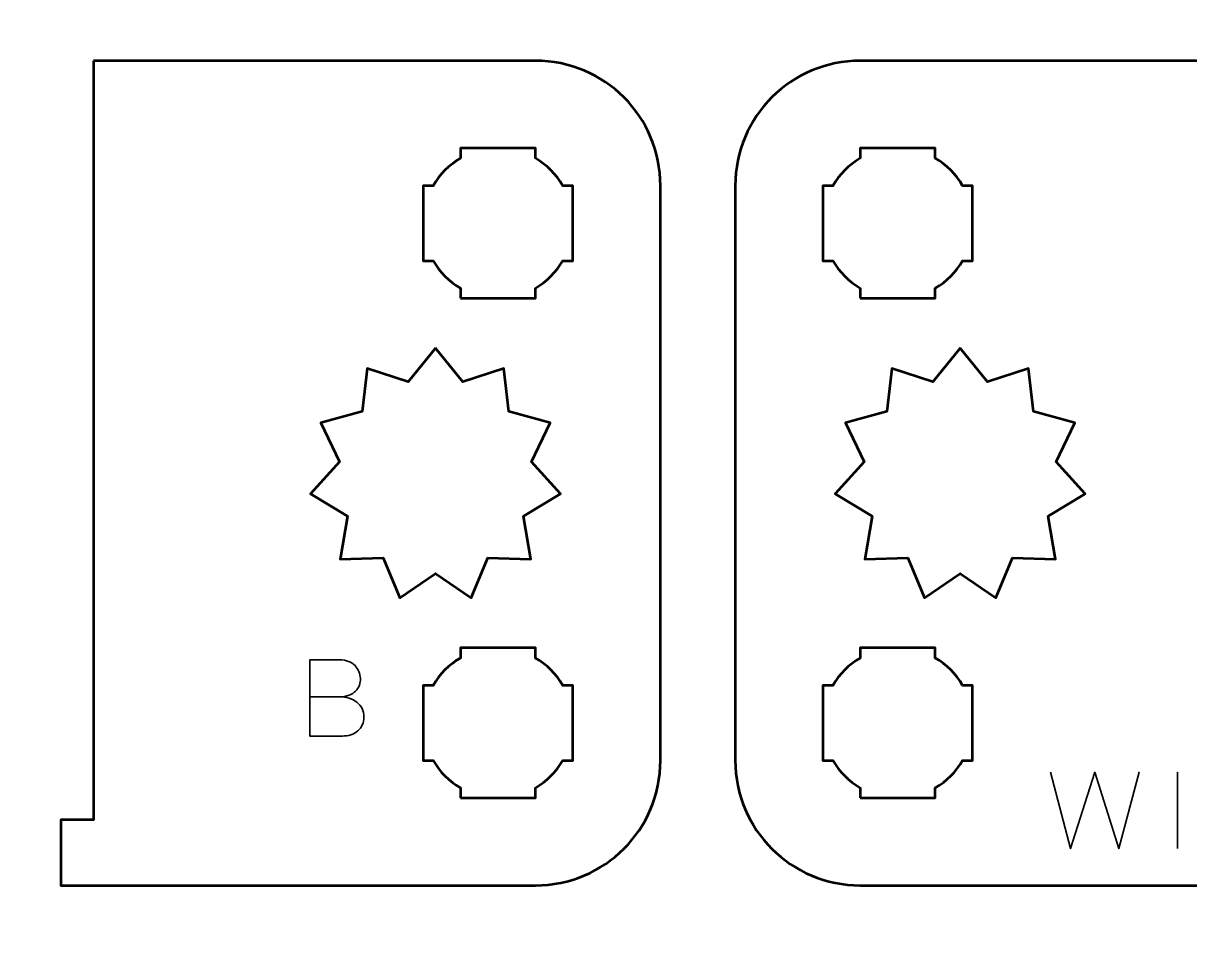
# Model space of a CAD drawing. Header units: centimetres. Extents: x -21 to 0, y -29.7 to 0.
# Drawn here: x -10.5 to -5.831, y -23.905 to -20.25 of the extents above; entities that cross this region are included whole.
import ezdxf

# ---------------------------------------------------------------- set-up
doc = ezdxf.new("R2010")
doc.units = ezdxf.units.CM
doc.header["$MEASUREMENT"] = 0
doc.layers.add('Layer 1', color=7, linetype='Continuous')

msp = doc.modelspace()

# ---------------------------------------------------------------- linework, layer by layer
at = {"layer": 'Layer 1', "color": 22, "lineweight": 53}
msp.add_open_spline([(-21.00003, -29.19995), (-21.00003, -29.19995), (-21.00003, -0.49992), (-21.00003, -0.49992), (-21.00003, -0.49992), (-21.00003, -0.22295), (-20.77694, 0.00004), (-20.49994, 0.00004), (-20.49994, 0.00004), (-20.49994, 0.00004), (-0.50008, 0.00004), (-0.50008, 0.00004), (-0.50008, 0.00004), (-0.22294, 0.00004), (0.00002, -0.22295), (0.00002, -0.49992), (0.00002, -0.49992), (0.00002, -0.49992), (0.00002, -29.19995), (0.00002, -29.19995), (0.00002, -29.19995), (0.00002, -29.47695), (-0.22294, -29.70004), (-0.50008, -29.70004), (-0.50008, -29.70004), (-0.50008, -29.70004), (-20.49994, -29.70004), (-20.49994, -29.70004), (-20.49994, -29.70004), (-20.77694, -29.70004), (-21.00003, -29.47695), (-21.00003, -29.19995)], degree=3, knots=[0, 0, 0, 0, 0.125, 0.125, 0.125, 0.125, 0.25, 0.25, 0.25, 0.25, 0.375, 0.375, 0.375, 0.375, 0.5, 0.5, 0.5, 0.5, 0.625, 0.625, 0.625, 0.625, 0.75, 0.75, 0.75, 0.75, 0.875, 0.875, 0.875, 0.875, 1, 1, 1, 1], dxfattribs=at)
at = {"layer": 'Layer 1', "color": 114, "lineweight": 53}
for points, knots in [([(-10.21904, -20.39998), (-10.21904, -20.39998), (-8.45007, -20.39998), (-8.45007, -20.39998), (-8.45007, -20.39998), (-8.17293, -20.39998), (-7.94997, -20.62307), (-7.94997, -20.90007), (-7.94997, -20.90007), (-7.94997, -20.90007), (-7.94997, -23.19994), (-7.94997, -23.19994), (-7.94997, -23.19994), (-7.94997, -23.47708), (-8.17293, -23.70004), (-8.45007, -23.70004), (-8.45007, -23.70004), (-8.45007, -23.70004), (-10.35004, -23.70004), (-10.35004, -23.70004), (-10.35004, -23.70004), (-10.35004, -23.70004), (-10.35002, -23.43754), (-10.35002, -23.43754), (-10.35002, -23.43754), (-10.35002, -23.43754), (-10.21902, -23.43754), (-10.21902, -23.43754), (-10.21902, -23.43754), (-10.21902, -23.43754), (-10.21904, -20.39998), (-10.21904, -20.39998)], [0, 0, 0, 0, 0.125, 0.125, 0.125, 0.125, 0.25, 0.25, 0.25, 0.25, 0.375, 0.375, 0.375, 0.375, 0.5, 0.5, 0.5, 0.5, 0.625, 0.625, 0.625, 0.625, 0.75, 0.75, 0.75, 0.75, 0.875, 0.875, 0.875, 0.875, 1, 1, 1, 1]), ([(-7.14994, -20.39998), (-7.14994, -20.39998), (-5.635, -20.39998), (-5.635, -20.39998), (-5.635, -20.39998), (-5.635, -20.39998), (-5.635, -21.78751), (-5.635, -21.78751), (-5.635, -21.78751), (-5.635, -21.78751), (-4.61902, -21.78751), (-4.61902, -21.78751), (-4.61902, -21.78751), (-4.61902, -21.78751), (-4.61902, -20.39998), (-4.61902, -20.39998), (-4.61902, -20.39998), (-4.61902, -20.39998), (-2.85007, -20.39998), (-2.85007, -20.39998), (-2.85007, -20.39998), (-2.57293, -20.39998), (-2.34997, -20.62307), (-2.34997, -20.90007), (-2.34997, -20.90007), (-2.34997, -20.90007), (-2.34997, -23.19994), (-2.34997, -23.19994), (-2.34997, -23.19994), (-2.34997, -23.47708), (-2.57293, -23.70004), (-2.85007, -23.70004), (-2.85007, -23.70004), (-2.85007, -23.70004), (-7.14994, -23.70004), (-7.14994, -23.70004), (-7.14994, -23.70004), (-7.42694, -23.70004), (-7.65003, -23.47708), (-7.65003, -23.19994), (-7.65003, -23.19994), (-7.65003, -23.19994), (-7.65003, -20.90007), (-7.65003, -20.90007), (-7.65003, -20.90007), (-7.65003, -20.62307), (-7.42694, -20.39998), (-7.14994, -20.39998)], [0, 0, 0, 0, 0.0833333, 0.0833333, 0.0833333, 0.0833333, 0.1666667, 0.1666667, 0.1666667, 0.1666667, 0.25, 0.25, 0.25, 0.25, 0.3333333, 0.3333333, 0.3333333, 0.3333333, 0.4166667, 0.4166667, 0.4166667, 0.4166667, 0.5, 0.5, 0.5, 0.5, 0.5833333, 0.5833333, 0.5833333, 0.5833333, 0.6666667, 0.6666667, 0.6666667, 0.6666667, 0.75, 0.75, 0.75, 0.75, 0.8333333, 0.8333333, 0.8333333, 0.8333333, 0.9166667, 0.9166667, 0.9166667, 0.9166667, 1, 1, 1, 1])]:
    msp.add_open_spline(points, degree=3, knots=knots, dxfattribs=at)
at = {"layer": 'Layer 1', "color": 250, "lineweight": 53}
for points, knots in [([(-8.75007, -21.35001), (-8.75007, -21.35001), (-8.75007, -21.3099), (-8.75007, -21.3099), (-8.75007, -21.3099), (-8.79554, -21.28358), (-8.83343, -21.24555), (-8.85989, -21.20008), (-8.85989, -21.20008), (-8.85989, -21.20008), (-8.9, -21.20008), (-8.9, -21.20008), (-8.9, -21.20008), (-8.9, -21.20008), (-8.9, -21.05001), (-8.9, -21.05001), (-8.9, -21.05001), (-8.9, -21.05001), (-8.9, -20.90007), (-8.9, -20.90007), (-8.9, -20.90007), (-8.9, -20.90007), (-8.85989, -20.90007), (-8.85989, -20.90007), (-8.85989, -20.90007), (-8.83343, -20.85446), (-8.79554, -20.81654), (-8.75007, -20.79022), (-8.75007, -20.79022), (-8.75007, -20.79022), (-8.75007, -20.75), (-8.75007, -20.75), (-8.75007, -20.75), (-8.75007, -20.75), (-8.6, -20.75), (-8.6, -20.75), (-8.6, -20.75), (-8.6, -20.75), (-8.45007, -20.75), (-8.45007, -20.75), (-8.45007, -20.75), (-8.45007, -20.75), (-8.45007, -20.79022), (-8.45007, -20.79022), (-8.45007, -20.79022), (-8.40445, -20.81654), (-8.36653, -20.85446), (-8.34021, -20.90007), (-8.34021, -20.90007), (-8.34021, -20.90007), (-8.3, -20.90007), (-8.3, -20.90007), (-8.3, -20.90007), (-8.3, -20.90007), (-8.3, -21.05001), (-8.3, -21.05001), (-8.3, -21.05001), (-8.3, -21.05001), (-8.3, -21.20008), (-8.3, -21.20008), (-8.3, -21.20008), (-8.3, -21.20008), (-8.34021, -21.20008), (-8.34021, -21.20008), (-8.34021, -21.20008), (-8.36653, -21.24555), (-8.40445, -21.28358), (-8.45007, -21.3099), (-8.45007, -21.3099), (-8.45007, -21.3099), (-8.45007, -21.35001), (-8.45007, -21.35001), (-8.45007, -21.35001), (-8.45007, -21.35001), (-8.6, -21.35001), (-8.6, -21.35001), (-8.6, -21.35001), (-8.6, -21.35001), (-8.75007, -21.35001), (-8.75007, -21.35001)], [0, 0, 0, 0, 0.05, 0.05, 0.05, 0.05, 0.1, 0.1, 0.1, 0.1, 0.15, 0.15, 0.15, 0.15, 0.2, 0.2, 0.2, 0.2, 0.25, 0.25, 0.25, 0.25, 0.3, 0.3, 0.3, 0.3, 0.35, 0.35, 0.35, 0.35, 0.4, 0.4, 0.4, 0.4, 0.45, 0.45, 0.45, 0.45, 0.5, 0.5, 0.5, 0.5, 0.55, 0.55, 0.55, 0.55, 0.6, 0.6, 0.6, 0.6, 0.65, 0.65, 0.65, 0.65, 0.7, 0.7, 0.7, 0.7, 0.75, 0.75, 0.75, 0.75, 0.8, 0.8, 0.8, 0.8, 0.85, 0.85, 0.85, 0.85, 0.9, 0.9, 0.9, 0.9, 0.95, 0.95, 0.95, 0.95, 1, 1, 1, 1]), ([(-7.14994, -21.35001), (-7.14994, -21.35001), (-7.14994, -21.3099), (-7.14994, -21.3099), (-7.14994, -21.3099), (-7.19555, -21.28358), (-7.23347, -21.24555), (-7.25979, -21.20008), (-7.25979, -21.20008), (-7.25979, -21.20008), (-7.30001, -21.20008), (-7.30001, -21.20008), (-7.30001, -21.20008), (-7.30001, -21.20008), (-7.30001, -21.05001), (-7.30001, -21.05001), (-7.30001, -21.05001), (-7.30001, -21.05001), (-7.30001, -20.90007), (-7.30001, -20.90007), (-7.30001, -20.90007), (-7.30001, -20.90007), (-7.25979, -20.90007), (-7.25979, -20.90007), (-7.25979, -20.90007), (-7.23347, -20.85446), (-7.19555, -20.81654), (-7.14994, -20.79022), (-7.14994, -20.79022), (-7.14994, -20.79022), (-7.14994, -20.75), (-7.14994, -20.75), (-7.14994, -20.75), (-7.14994, -20.75), (-7.00001, -20.75), (-7.00001, -20.75), (-7.00001, -20.75), (-7.00001, -20.75), (-6.84993, -20.75), (-6.84993, -20.75), (-6.84993, -20.75), (-6.84993, -20.75), (-6.84993, -20.79022), (-6.84993, -20.79022), (-6.84993, -20.79022), (-6.80446, -20.81654), (-6.76643, -20.85446), (-6.74011, -20.90007), (-6.74011, -20.90007), (-6.74011, -20.90007), (-6.7, -20.90007), (-6.7, -20.90007), (-6.7, -20.90007), (-6.7, -20.90007), (-6.7, -21.05001), (-6.7, -21.05001), (-6.7, -21.05001), (-6.7, -21.05001), (-6.7, -21.20008), (-6.7, -21.20008), (-6.7, -21.20008), (-6.7, -21.20008), (-6.74011, -21.20008), (-6.74011, -21.20008), (-6.74011, -21.20008), (-6.76643, -21.24555), (-6.80446, -21.28358), (-6.84993, -21.3099), (-6.84993, -21.3099), (-6.84993, -21.3099), (-6.84993, -21.35001), (-6.84993, -21.35001), (-6.84993, -21.35001), (-6.84993, -21.35001), (-7.00001, -21.35001), (-7.00001, -21.35001), (-7.00001, -21.35001), (-7.00001, -21.35001), (-7.14994, -21.35001), (-7.14994, -21.35001)], [0, 0, 0, 0, 0.05, 0.05, 0.05, 0.05, 0.1, 0.1, 0.1, 0.1, 0.15, 0.15, 0.15, 0.15, 0.2, 0.2, 0.2, 0.2, 0.25, 0.25, 0.25, 0.25, 0.3, 0.3, 0.3, 0.3, 0.35, 0.35, 0.35, 0.35, 0.4, 0.4, 0.4, 0.4, 0.45, 0.45, 0.45, 0.45, 0.5, 0.5, 0.5, 0.5, 0.55, 0.55, 0.55, 0.55, 0.6, 0.6, 0.6, 0.6, 0.65, 0.65, 0.65, 0.65, 0.7, 0.7, 0.7, 0.7, 0.75, 0.75, 0.75, 0.75, 0.8, 0.8, 0.8, 0.8, 0.85, 0.85, 0.85, 0.85, 0.9, 0.9, 0.9, 0.9, 0.95, 0.95, 0.95, 0.95, 1, 1, 1, 1]), ([(-8.85, -21.55001), (-8.85, -21.55001), (-8.74076, -21.68448), (-8.74076, -21.68448), (-8.74076, -21.68448), (-8.74076, -21.68448), (-8.57689, -21.63103), (-8.57689, -21.63103), (-8.57689, -21.63103), (-8.57689, -21.63103), (-8.55696, -21.80382), (-8.55696, -21.80382), (-8.55696, -21.80382), (-8.55696, -21.80382), (-8.3905, -21.84834), (-8.3905, -21.84834), (-8.3905, -21.84834), (-8.3905, -21.84834), (-8.4662, -22.00459), (-8.4662, -22.00459), (-8.4662, -22.00459), (-8.4662, -22.00459), (-8.35, -22.13298), (-8.35, -22.13298), (-8.35, -22.13298), (-8.35, -22.13298), (-8.49729, -22.22308), (-8.49729, -22.22308), (-8.49729, -22.22308), (-8.49729, -22.22308), (-8.46824, -22.39454), (-8.46824, -22.39454), (-8.46824, -22.39454), (-8.46824, -22.39454), (-8.64037, -22.38989), (-8.64037, -22.38989), (-8.64037, -22.38989), (-8.64037, -22.38989), (-8.70769, -22.55001), (-8.70769, -22.55001), (-8.70769, -22.55001), (-8.70769, -22.55001), (-8.85, -22.45208), (-8.85, -22.45208), (-8.85, -22.45208), (-8.85, -22.45208), (-8.99231, -22.55001), (-8.99231, -22.55001), (-8.99231, -22.55001), (-8.99231, -22.55001), (-9.05963, -22.38989), (-9.05963, -22.38989), (-9.05963, -22.38989), (-9.05963, -22.38989), (-9.23176, -22.39454), (-9.23176, -22.39454), (-9.23176, -22.39454), (-9.23176, -22.39454), (-9.20271, -22.22308), (-9.20271, -22.22308), (-9.20271, -22.22308), (-9.20271, -22.22308), (-9.35, -22.13298), (-9.35, -22.13298), (-9.35, -22.13298), (-9.35, -22.13298), (-9.2338, -22.00459), (-9.2338, -22.00459), (-9.2338, -22.00459), (-9.2338, -22.00459), (-9.3095, -21.84834), (-9.3095, -21.84834), (-9.3095, -21.84834), (-9.3095, -21.84834), (-9.14304, -21.80382), (-9.14304, -21.80382), (-9.14304, -21.80382), (-9.14304, -21.80382), (-9.12311, -21.63103), (-9.12311, -21.63103), (-9.12311, -21.63103), (-9.12311, -21.63103), (-8.95924, -21.68448), (-8.95924, -21.68448), (-8.95924, -21.68448), (-8.95924, -21.68448), (-8.85, -21.55001), (-8.85, -21.55001)], [0, 0, 0, 0, 0.0454545, 0.0454545, 0.0454545, 0.0454545, 0.0909091, 0.0909091, 0.0909091, 0.0909091, 0.1363636, 0.1363636, 0.1363636, 0.1363636, 0.1818182, 0.1818182, 0.1818182, 0.1818182, 0.2272727, 0.2272727, 0.2272727, 0.2272727, 0.2727273, 0.2727273, 0.2727273, 0.2727273, 0.3181818, 0.3181818, 0.3181818, 0.3181818, 0.3636364, 0.3636364, 0.3636364, 0.3636364, 0.4090909, 0.4090909, 0.4090909, 0.4090909, 0.4545455, 0.4545455, 0.4545455, 0.4545455, 0.5, 0.5, 0.5, 0.5, 0.5454545, 0.5454545, 0.5454545, 0.5454545, 0.5909091, 0.5909091, 0.5909091, 0.5909091, 0.6363636, 0.6363636, 0.6363636, 0.6363636, 0.6818182, 0.6818182, 0.6818182, 0.6818182, 0.7272727, 0.7272727, 0.7272727, 0.7272727, 0.7727273, 0.7727273, 0.7727273, 0.7727273, 0.8181818, 0.8181818, 0.8181818, 0.8181818, 0.8636364, 0.8636364, 0.8636364, 0.8636364, 0.9090909, 0.9090909, 0.9090909, 0.9090909, 0.9545455, 0.9545455, 0.9545455, 0.9545455, 1, 1, 1, 1]), ([(-6.75, -21.55001), (-6.75, -21.55001), (-6.64076, -21.68448), (-6.64076, -21.68448), (-6.64076, -21.68448), (-6.64076, -21.68448), (-6.47689, -21.63103), (-6.47689, -21.63103), (-6.47689, -21.63103), (-6.47689, -21.63103), (-6.45696, -21.80382), (-6.45696, -21.80382), (-6.45696, -21.80382), (-6.45696, -21.80382), (-6.2905, -21.84834), (-6.2905, -21.84834), (-6.2905, -21.84834), (-6.2905, -21.84834), (-6.3662, -22.00459), (-6.3662, -22.00459), (-6.3662, -22.00459), (-6.3662, -22.00459), (-6.25, -22.13298), (-6.25, -22.13298), (-6.25, -22.13298), (-6.25, -22.13298), (-6.39729, -22.22308), (-6.39729, -22.22308), (-6.39729, -22.22308), (-6.39729, -22.22308), (-6.36824, -22.39454), (-6.36824, -22.39454), (-6.36824, -22.39454), (-6.36824, -22.39454), (-6.54037, -22.38989), (-6.54037, -22.38989), (-6.54037, -22.38989), (-6.54037, -22.38989), (-6.60769, -22.55001), (-6.60769, -22.55001), (-6.60769, -22.55001), (-6.60769, -22.55001), (-6.75, -22.45208), (-6.75, -22.45208), (-6.75, -22.45208), (-6.75, -22.45208), (-6.89231, -22.55001), (-6.89231, -22.55001), (-6.89231, -22.55001), (-6.89231, -22.55001), (-6.95963, -22.38989), (-6.95963, -22.38989), (-6.95963, -22.38989), (-6.95963, -22.38989), (-7.13176, -22.39454), (-7.13176, -22.39454), (-7.13176, -22.39454), (-7.13176, -22.39454), (-7.10271, -22.22308), (-7.10271, -22.22308), (-7.10271, -22.22308), (-7.10271, -22.22308), (-7.25, -22.13298), (-7.25, -22.13298), (-7.25, -22.13298), (-7.25, -22.13298), (-7.1338, -22.00459), (-7.1338, -22.00459), (-7.1338, -22.00459), (-7.1338, -22.00459), (-7.2095, -21.84834), (-7.2095, -21.84834), (-7.2095, -21.84834), (-7.2095, -21.84834), (-7.04304, -21.80382), (-7.04304, -21.80382), (-7.04304, -21.80382), (-7.04304, -21.80382), (-7.02311, -21.63103), (-7.02311, -21.63103), (-7.02311, -21.63103), (-7.02311, -21.63103), (-6.85924, -21.68448), (-6.85924, -21.68448), (-6.85924, -21.68448), (-6.85924, -21.68448), (-6.75, -21.55001), (-6.75, -21.55001)], [0, 0, 0, 0, 0.0454545, 0.0454545, 0.0454545, 0.0454545, 0.0909091, 0.0909091, 0.0909091, 0.0909091, 0.1363636, 0.1363636, 0.1363636, 0.1363636, 0.1818182, 0.1818182, 0.1818182, 0.1818182, 0.2272727, 0.2272727, 0.2272727, 0.2272727, 0.2727273, 0.2727273, 0.2727273, 0.2727273, 0.3181818, 0.3181818, 0.3181818, 0.3181818, 0.3636364, 0.3636364, 0.3636364, 0.3636364, 0.4090909, 0.4090909, 0.4090909, 0.4090909, 0.4545455, 0.4545455, 0.4545455, 0.4545455, 0.5, 0.5, 0.5, 0.5, 0.5454545, 0.5454545, 0.5454545, 0.5454545, 0.5909091, 0.5909091, 0.5909091, 0.5909091, 0.6363636, 0.6363636, 0.6363636, 0.6363636, 0.6818182, 0.6818182, 0.6818182, 0.6818182, 0.7272727, 0.7272727, 0.7272727, 0.7272727, 0.7727273, 0.7727273, 0.7727273, 0.7727273, 0.8181818, 0.8181818, 0.8181818, 0.8181818, 0.8636364, 0.8636364, 0.8636364, 0.8636364, 0.9090909, 0.9090909, 0.9090909, 0.9090909, 0.9545455, 0.9545455, 0.9545455, 0.9545455, 1, 1, 1, 1]), ([(-8.75007, -23.35008), (-8.75007, -23.35008), (-8.75007, -23.30983), (-8.75007, -23.30983), (-8.75007, -23.30983), (-8.79554, -23.28351), (-8.83343, -23.24548), (-8.85989, -23.20001), (-8.85989, -23.20001), (-8.85989, -23.20001), (-8.9, -23.20001), (-8.9, -23.20001), (-8.9, -23.20001), (-8.9, -23.20001), (-8.9, -23.05008), (-8.9, -23.05008), (-8.9, -23.05008), (-8.9, -23.05008), (-8.9, -22.90001), (-8.9, -22.90001), (-8.9, -22.90001), (-8.9, -22.90001), (-8.85989, -22.90001), (-8.85989, -22.90001), (-8.85989, -22.90001), (-8.83343, -22.85453), (-8.79554, -22.8165), (-8.75007, -22.79019), (-8.75007, -22.79019), (-8.75007, -22.79019), (-8.75007, -22.75008), (-8.75007, -22.75008), (-8.75007, -22.75008), (-8.75007, -22.75008), (-8.6, -22.75008), (-8.6, -22.75008), (-8.6, -22.75008), (-8.6, -22.75008), (-8.45007, -22.75008), (-8.45007, -22.75008), (-8.45007, -22.75008), (-8.45007, -22.75008), (-8.45007, -22.79019), (-8.45007, -22.79019), (-8.45007, -22.79019), (-8.40445, -22.8165), (-8.36653, -22.85453), (-8.34021, -22.90001), (-8.34021, -22.90001), (-8.34021, -22.90001), (-8.3, -22.90001), (-8.3, -22.90001), (-8.3, -22.90001), (-8.3, -22.90001), (-8.3, -23.05008), (-8.3, -23.05008), (-8.3, -23.05008), (-8.3, -23.05008), (-8.3, -23.20001), (-8.3, -23.20001), (-8.3, -23.20001), (-8.3, -23.20001), (-8.34021, -23.20001), (-8.34021, -23.20001), (-8.34021, -23.20001), (-8.36653, -23.24548), (-8.40445, -23.28351), (-8.45007, -23.30983), (-8.45007, -23.30983), (-8.45007, -23.30983), (-8.45007, -23.35008), (-8.45007, -23.35008), (-8.45007, -23.35008), (-8.45007, -23.35008), (-8.6, -23.35008), (-8.6, -23.35008), (-8.6, -23.35008), (-8.6, -23.35008), (-8.75007, -23.35008), (-8.75007, -23.35008)], [0, 0, 0, 0, 0.05, 0.05, 0.05, 0.05, 0.1, 0.1, 0.1, 0.1, 0.15, 0.15, 0.15, 0.15, 0.2, 0.2, 0.2, 0.2, 0.25, 0.25, 0.25, 0.25, 0.3, 0.3, 0.3, 0.3, 0.35, 0.35, 0.35, 0.35, 0.4, 0.4, 0.4, 0.4, 0.45, 0.45, 0.45, 0.45, 0.5, 0.5, 0.5, 0.5, 0.55, 0.55, 0.55, 0.55, 0.6, 0.6, 0.6, 0.6, 0.65, 0.65, 0.65, 0.65, 0.7, 0.7, 0.7, 0.7, 0.75, 0.75, 0.75, 0.75, 0.8, 0.8, 0.8, 0.8, 0.85, 0.85, 0.85, 0.85, 0.9, 0.9, 0.9, 0.9, 0.95, 0.95, 0.95, 0.95, 1, 1, 1, 1]), ([(-7.14994, -23.35008), (-7.14994, -23.35008), (-7.14994, -23.30983), (-7.14994, -23.30983), (-7.14994, -23.30983), (-7.19555, -23.28351), (-7.23347, -23.24548), (-7.25979, -23.20001), (-7.25979, -23.20001), (-7.25979, -23.20001), (-7.30001, -23.20001), (-7.30001, -23.20001), (-7.30001, -23.20001), (-7.30001, -23.20001), (-7.30001, -23.05008), (-7.30001, -23.05008), (-7.30001, -23.05008), (-7.30001, -23.05008), (-7.30001, -22.90001), (-7.30001, -22.90001), (-7.30001, -22.90001), (-7.30001, -22.90001), (-7.25979, -22.90001), (-7.25979, -22.90001), (-7.25979, -22.90001), (-7.23347, -22.85453), (-7.19555, -22.8165), (-7.14994, -22.79019), (-7.14994, -22.79019), (-7.14994, -22.79019), (-7.14994, -22.75008), (-7.14994, -22.75008), (-7.14994, -22.75008), (-7.14994, -22.75008), (-7.00001, -22.75008), (-7.00001, -22.75008), (-7.00001, -22.75008), (-7.00001, -22.75008), (-6.84993, -22.75008), (-6.84993, -22.75008), (-6.84993, -22.75008), (-6.84993, -22.75008), (-6.84993, -22.79019), (-6.84993, -22.79019), (-6.84993, -22.79019), (-6.80446, -22.8165), (-6.76643, -22.85453), (-6.74011, -22.90001), (-6.74011, -22.90001), (-6.74011, -22.90001), (-6.7, -22.90001), (-6.7, -22.90001), (-6.7, -22.90001), (-6.7, -22.90001), (-6.7, -23.05008), (-6.7, -23.05008), (-6.7, -23.05008), (-6.7, -23.05008), (-6.7, -23.20001), (-6.7, -23.20001), (-6.7, -23.20001), (-6.7, -23.20001), (-6.74011, -23.20001), (-6.74011, -23.20001), (-6.74011, -23.20001), (-6.76643, -23.24548), (-6.80446, -23.28351), (-6.84993, -23.30983), (-6.84993, -23.30983), (-6.84993, -23.30983), (-6.84993, -23.35008), (-6.84993, -23.35008), (-6.84993, -23.35008), (-6.84993, -23.35008), (-7.00001, -23.35008), (-7.00001, -23.35008), (-7.00001, -23.35008), (-7.00001, -23.35008), (-7.14994, -23.35008), (-7.14994, -23.35008)], [0, 0, 0, 0, 0.05, 0.05, 0.05, 0.05, 0.1, 0.1, 0.1, 0.1, 0.15, 0.15, 0.15, 0.15, 0.2, 0.2, 0.2, 0.2, 0.25, 0.25, 0.25, 0.25, 0.3, 0.3, 0.3, 0.3, 0.35, 0.35, 0.35, 0.35, 0.4, 0.4, 0.4, 0.4, 0.45, 0.45, 0.45, 0.45, 0.5, 0.5, 0.5, 0.5, 0.55, 0.55, 0.55, 0.55, 0.6, 0.6, 0.6, 0.6, 0.65, 0.65, 0.65, 0.65, 0.7, 0.7, 0.7, 0.7, 0.75, 0.75, 0.75, 0.75, 0.8, 0.8, 0.8, 0.8, 0.85, 0.85, 0.85, 0.85, 0.9, 0.9, 0.9, 0.9, 0.95, 0.95, 0.95, 0.95, 1, 1, 1, 1])]:
    msp.add_open_spline(points, degree=3, knots=knots, dxfattribs=at)
at = {"layer": 'Layer 1', "color": 30, "lineweight": 35}
for points, knots in [([(-9.35271, -22.94556), (-9.35271, -22.94556), (-9.23545, -22.94556), (-9.23545, -22.94556), (-9.23545, -22.94556), (-9.22021, -22.94549), (-9.20723, -22.94338), (-9.19629, -22.93921), (-9.19629, -22.93921), (-9.18542, -22.93512), (-9.17661, -22.92955), (-9.16976, -22.92256), (-9.16976, -22.92256), (-9.16292, -22.91558), (-9.15798, -22.90768), (-9.15487, -22.89893), (-9.15487, -22.89893), (-9.15184, -22.89025), (-9.15043, -22.88122), (-9.15078, -22.87191), (-9.15078, -22.87191), (-9.15121, -22.86259), (-9.15318, -22.85356), (-9.15671, -22.84474), (-9.15671, -22.84474), (-9.16017, -22.83592), (-9.16539, -22.82795), (-9.17223, -22.82082), (-9.17223, -22.82082), (-9.17907, -22.8137), (-9.18761, -22.80805), (-9.19798, -22.80389), (-9.19798, -22.80389), (-9.20836, -22.79966), (-9.22056, -22.79747), (-9.2346, -22.7974), (-9.2346, -22.7974), (-9.2346, -22.7974), (-9.35271, -22.7974), (-9.35271, -22.7974), (-9.35271, -22.7974), (-9.35271, -22.7974), (-9.35271, -23.10262), (-9.35271, -23.10262), (-9.35271, -23.10262), (-9.35271, -23.10262), (-9.22275, -23.10262), (-9.22275, -23.10262), (-9.22275, -23.10262), (-9.21061, -23.10262), (-9.19932, -23.10086), (-9.18888, -23.0974), (-9.18888, -23.0974), (-9.17844, -23.09387), (-9.16934, -23.08886), (-9.16144, -23.08216), (-9.16144, -23.08216), (-9.1536, -23.07553), (-9.14747, -23.06748), (-9.14309, -23.05796), (-9.14309, -23.05796), (-9.13872, -23.04843), (-9.13646, -23.03764), (-9.13639, -23.02557), (-9.13639, -23.02557), (-9.13667, -23.01344), (-9.13921, -23.0025), (-9.14408, -22.9927), (-9.14408, -22.9927), (-9.14895, -22.98289), (-9.15572, -22.97449), (-9.16447, -22.96744), (-9.16447, -22.96744), (-9.17322, -22.96045), (-9.18366, -22.95502), (-9.19566, -22.95128), (-9.19566, -22.95128), (-9.20765, -22.94754), (-9.22091, -22.94564), (-9.23545, -22.94556), (-9.23545, -22.94556), (-9.22091, -22.94564), (-9.20765, -22.94754), (-9.19566, -22.95128), (-9.19566, -22.95128), (-9.18366, -22.95502), (-9.17322, -22.96045), (-9.16447, -22.96744), (-9.16447, -22.96744), (-9.15572, -22.97449), (-9.14895, -22.98289), (-9.14408, -22.9927), (-9.14408, -22.9927), (-9.13921, -23.0025), (-9.13667, -23.01344), (-9.13639, -23.02557), (-9.13639, -23.02557), (-9.13646, -23.03764), (-9.13872, -23.04843), (-9.14309, -23.05796), (-9.14309, -23.05796), (-9.14747, -23.06748), (-9.1536, -23.07553), (-9.16144, -23.08216), (-9.16144, -23.08216), (-9.16934, -23.08886), (-9.17844, -23.09387), (-9.18888, -23.0974), (-9.18888, -23.0974), (-9.19932, -23.10086), (-9.21061, -23.10262), (-9.22275, -23.10262), (-9.22275, -23.10262), (-9.22275, -23.10262), (-9.35271, -23.10262), (-9.35271, -23.10262), (-9.35271, -23.10262), (-9.35271, -23.10262), (-9.35271, -22.7974), (-9.35271, -22.7974), (-9.35271, -22.7974), (-9.35271, -22.7974), (-9.2346, -22.7974), (-9.2346, -22.7974), (-9.2346, -22.7974), (-9.22056, -22.79747), (-9.20836, -22.79966), (-9.19798, -22.80389), (-9.19798, -22.80389), (-9.18761, -22.80805), (-9.17907, -22.8137), (-9.17223, -22.82082), (-9.17223, -22.82082), (-9.16539, -22.82795), (-9.16017, -22.83592), (-9.15671, -22.84474), (-9.15671, -22.84474), (-9.15318, -22.85356), (-9.15121, -22.86259), (-9.15078, -22.87191), (-9.15078, -22.87191), (-9.15043, -22.88122), (-9.15184, -22.89025), (-9.15487, -22.89893), (-9.15487, -22.89893), (-9.15798, -22.90768), (-9.16292, -22.91558), (-9.16976, -22.92256), (-9.16976, -22.92256), (-9.17661, -22.92955), (-9.18542, -22.93512), (-9.19629, -22.93921), (-9.19629, -22.93921), (-9.20723, -22.94338), (-9.22021, -22.94549), (-9.23545, -22.94556), (-9.23545, -22.94556), (-9.23545, -22.94556), (-9.35271, -22.94556), (-9.35271, -22.94556)], [0, 0, 0, 0, 0.025, 0.025, 0.025, 0.025, 0.05, 0.05, 0.05, 0.05, 0.075, 0.075, 0.075, 0.075, 0.1, 0.1, 0.1, 0.1, 0.125, 0.125, 0.125, 0.125, 0.15, 0.15, 0.15, 0.15, 0.175, 0.175, 0.175, 0.175, 0.2, 0.2, 0.2, 0.2, 0.225, 0.225, 0.225, 0.225, 0.25, 0.25, 0.25, 0.25, 0.275, 0.275, 0.275, 0.275, 0.3, 0.3, 0.3, 0.3, 0.325, 0.325, 0.325, 0.325, 0.35, 0.35, 0.35, 0.35, 0.375, 0.375, 0.375, 0.375, 0.4, 0.4, 0.4, 0.4, 0.425, 0.425, 0.425, 0.425, 0.45, 0.45, 0.45, 0.45, 0.475, 0.475, 0.475, 0.475, 0.5, 0.5, 0.5, 0.5, 0.525, 0.525, 0.525, 0.525, 0.55, 0.55, 0.55, 0.55, 0.575, 0.575, 0.575, 0.575, 0.6, 0.6, 0.6, 0.6, 0.625, 0.625, 0.625, 0.625, 0.65, 0.65, 0.65, 0.65, 0.675, 0.675, 0.675, 0.675, 0.7, 0.7, 0.7, 0.7, 0.725, 0.725, 0.725, 0.725, 0.75, 0.75, 0.75, 0.75, 0.775, 0.775, 0.775, 0.775, 0.8, 0.8, 0.8, 0.8, 0.825, 0.825, 0.825, 0.825, 0.85, 0.85, 0.85, 0.85, 0.875, 0.875, 0.875, 0.875, 0.9, 0.9, 0.9, 0.9, 0.925, 0.925, 0.925, 0.925, 0.95, 0.95, 0.95, 0.95, 0.975, 0.975, 0.975, 0.975, 1, 1, 1, 1]), ([(-6.38874, -23.24743), (-6.38874, -23.24743), (-6.30831, -23.55265), (-6.30831, -23.55265), (-6.30831, -23.55265), (-6.30831, -23.55265), (-6.21137, -23.24743), (-6.21137, -23.24743), (-6.21137, -23.24743), (-6.21137, -23.24743), (-6.11442, -23.55265), (-6.11442, -23.55265), (-6.11442, -23.55265), (-6.11442, -23.55265), (-6.03399, -23.24743), (-6.03399, -23.24743), (-6.03399, -23.24743), (-6.03399, -23.24743), (-6.11442, -23.55265), (-6.11442, -23.55265), (-6.11442, -23.55265), (-6.11442, -23.55265), (-6.21137, -23.24743), (-6.21137, -23.24743), (-6.21137, -23.24743), (-6.21137, -23.24743), (-6.30831, -23.55265), (-6.30831, -23.55265), (-6.30831, -23.55265), (-6.30831, -23.55265), (-6.38874, -23.24743), (-6.38874, -23.24743)], [0, 0, 0, 0, 0.125, 0.125, 0.125, 0.125, 0.25, 0.25, 0.25, 0.25, 0.375, 0.375, 0.375, 0.375, 0.5, 0.5, 0.5, 0.5, 0.625, 0.625, 0.625, 0.625, 0.75, 0.75, 0.75, 0.75, 0.875, 0.875, 0.875, 0.875, 1, 1, 1, 1]), ([(-5.87947, -23.55265), (-5.87947, -23.55265), (-5.87947, -23.24743), (-5.87947, -23.24743), (-5.87947, -23.24743), (-5.87947, -23.24743), (-5.87947, -23.55265), (-5.87947, -23.55265)], [0, 0, 0, 0, 0.5, 0.5, 0.5, 0.5, 1, 1, 1, 1])]:
    msp.add_open_spline(points, degree=3, knots=knots, dxfattribs=at)

doc.saveas('drawing.dxf')
